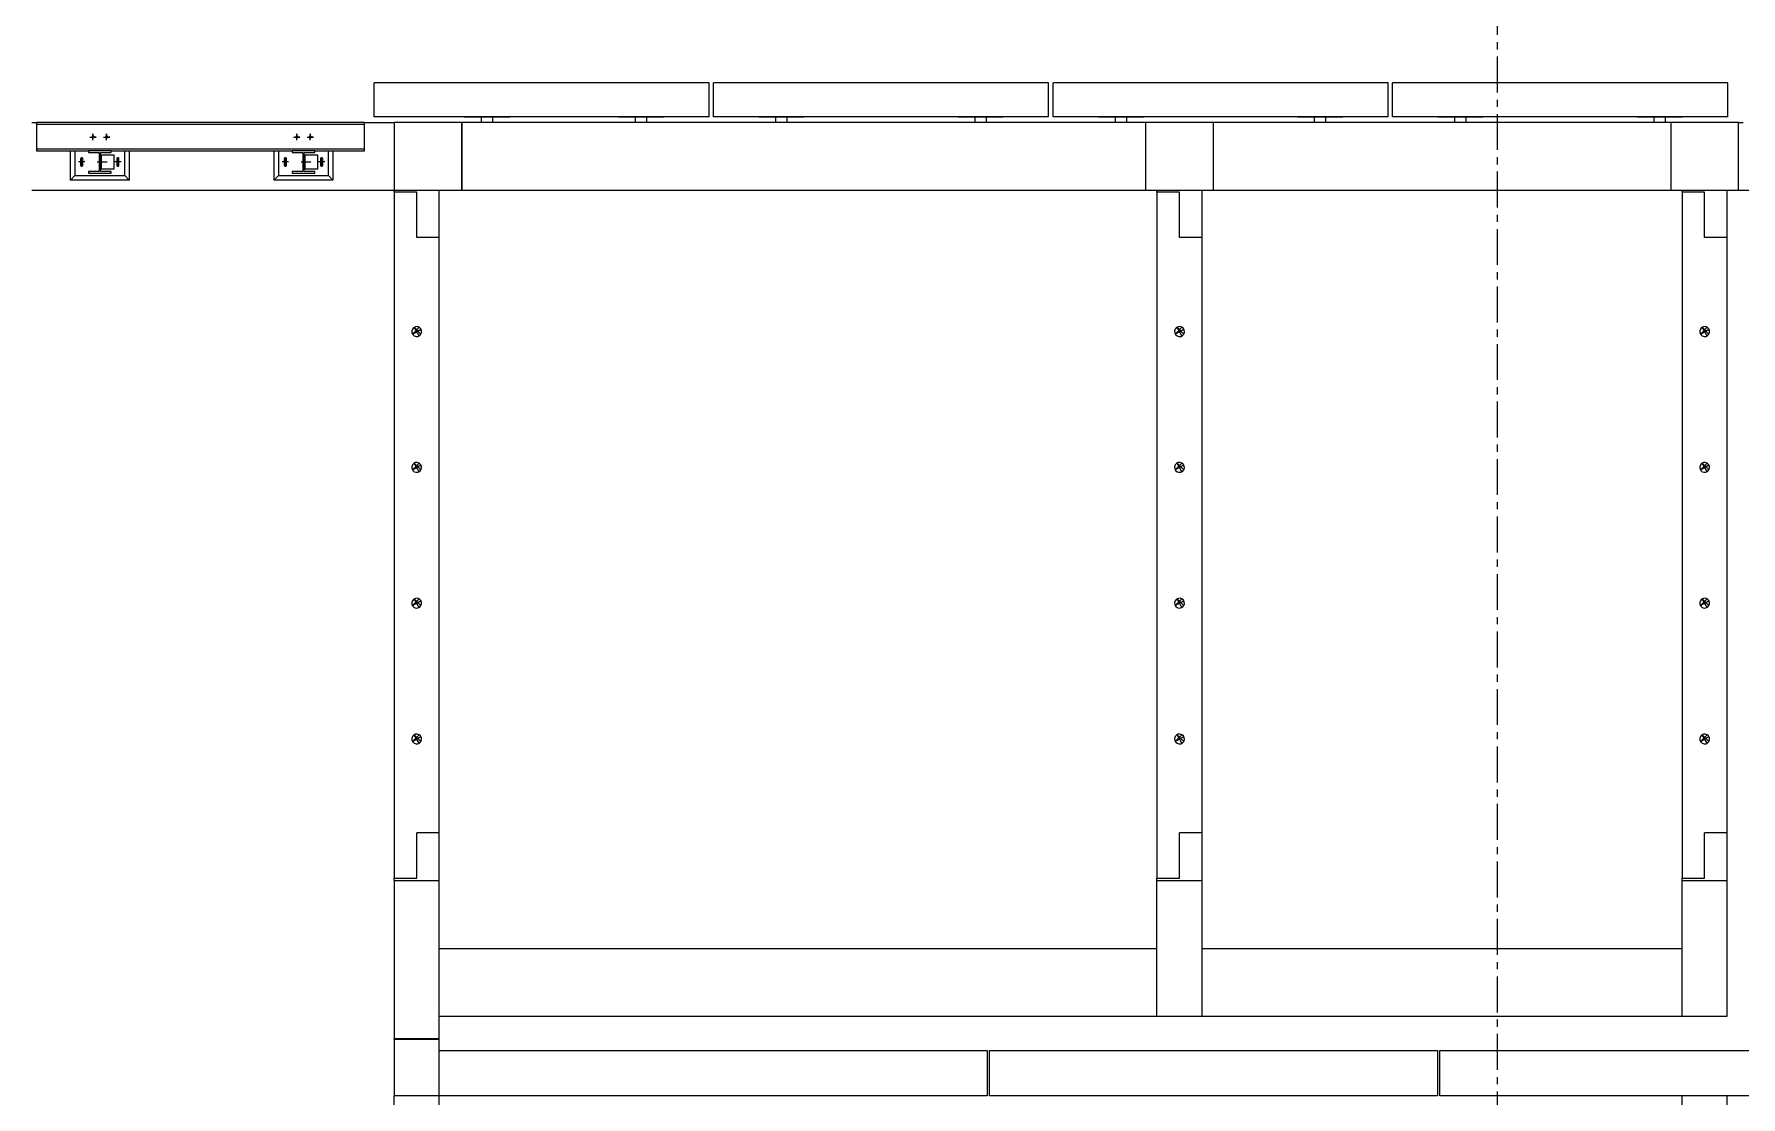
# Model space of a CAD drawing. Header units: millimetres. Extents: x 3774 to 718460, y -768339 to 192544.
# Drawn here: x 348298 to 355838, y -631677 to -626982 of the extents above; entities that cross this region are included whole.
import ezdxf

# ---------------------------------------------------------------- set-up
doc = ezdxf.new("R2010")
doc.units = ezdxf.units.MM
doc.linetypes.add('CENTER', pattern=[50.8, 31.75, -6.35, 6.35, -6.35])
doc.linetypes.add('XKITLINE00', pattern=[0])
doc.layers.add('Bolt', color=7, linetype='Continuous', lineweight=0)
doc.layers.add('Part', color=7, linetype='Continuous', lineweight=0)

# ---------------------------------------------------------------- blocks, each defined once
blk = doc.blocks.new('*A2303112')
at = {"layer": 'Part', "color": 7, "linetype": 'XKITLINE00', "lineweight": 0}
for p, q in [((1798.639986, -42.488083), (1797.839986, -42.488083)), ((1797.839986, -42.488083), (1797.84, -66.728094)), ((1798.639986, -44.088082), (1798.639986, -42.488083)), ((1799.439987, -44.088082), (1798.639986, -44.088082)), ((1799.439997, -65.128093), (1799.439987, -44.088082)), ((1798.487569, -47.496096), (1798.727989, -47.255676)), ((1798.487573, -47.496096), (1798.792414, -47.320096)), ((1798.727989, -47.560517), (1798.551989, -47.255676)), ((1798.551994, -47.255676), (1798.792414, -47.496096)), ((1798.487571, -52.296096), (1798.727991, -52.055676)), ((1798.487576, -52.296096), (1798.792417, -52.120096)), ((1798.727992, -52.360517), (1798.551991, -52.055676)), ((1798.551996, -52.055676), (1798.792417, -52.296096)), ((1798.487574, -57.096096), (1798.727994, -56.855676)), ((1798.487579, -57.096096), (1798.792419, -56.920096)), ((1798.727994, -57.160517), (1798.551994, -56.855676)), ((1798.551999, -56.855676), (1798.79242, -57.096096)), ((1798.487576, -61.896096), (1798.727997, -61.655676)), ((1798.487581, -61.896096), (1798.792422, -61.720096)), ((1798.727997, -61.960517), (1798.551997, -61.655676)), ((1798.552002, -61.655676), (1798.792422, -61.896096)), ((1798.639986, -66.728093), (1798.639986, -65.128093)), ((1799.439997, -65.128093), (1798.639986, -65.128093)), ((1799.439999, -65.128093), (1799.439997, -65.128093)), ((1797.84, -66.728094), (1798.639986, -66.728093))]:
    blk.add_line(p, q, dxfattribs=at)
for centre, start, end in [((1798.639994, -47.408096), 150.000031, 330.000031), ((1798.639994, -47.408096), 330.000031, 150.000031), ((1798.639996, -52.208096), 150.000031, 330.000031), ((1798.639996, -52.208096), 330.000031, 150.000031), ((1798.639999, -57.008096), 150.000031, 330.000031), ((1798.639999, -57.008096), 330.000031, 150.000031), ((1798.640002, -61.808096), 150.000031, 330.000031), ((1798.640002, -61.808096), 330.000031, 150.000031)]:
    blk.add_arc(centre, 0.176, start, end, dxfattribs=at)
blk = doc.blocks.new('*A2313113')
at = {"layer": 'Part', "color": 7, "linetype": 'XKITLINE00', "lineweight": 0}
for p, q in [((1771.679986, -42.488083), (1770.879986, -42.488083)), ((1770.879986, -42.488083), (1770.88, -66.728094)), ((1771.679986, -44.088082), (1771.679986, -42.488083)), ((1772.479987, -44.088082), (1771.679986, -44.088082)), ((1772.479997, -65.128093), (1772.479987, -44.088082)), ((1771.527569, -47.496096), (1771.767989, -47.255676)), ((1771.527573, -47.496096), (1771.832414, -47.320096)), ((1771.767989, -47.560517), (1771.591989, -47.255676)), ((1771.591994, -47.255676), (1771.832414, -47.496096)), ((1771.527571, -52.296096), (1771.767991, -52.055676)), ((1771.527576, -52.296096), (1771.832417, -52.120096)), ((1771.767992, -52.360517), (1771.591991, -52.055676)), ((1771.591996, -52.055676), (1771.832417, -52.296096)), ((1771.527574, -57.096096), (1771.767994, -56.855676)), ((1771.527579, -57.096096), (1771.832419, -56.920096)), ((1771.767994, -57.160517), (1771.591994, -56.855676)), ((1771.591999, -56.855676), (1771.83242, -57.096096)), ((1771.527576, -61.896096), (1771.767997, -61.655676)), ((1771.527581, -61.896096), (1771.832422, -61.720096)), ((1771.767997, -61.960517), (1771.591997, -61.655676)), ((1771.592002, -61.655676), (1771.832422, -61.896096)), ((1771.679986, -66.728093), (1771.679986, -65.128093)), ((1772.479997, -65.128093), (1771.679986, -65.128093)), ((1772.479999, -65.128093), (1772.479997, -65.128093)), ((1770.88, -66.728094), (1771.679986, -66.728093))]:
    blk.add_line(p, q, dxfattribs=at)
for centre, start, end in [((1771.679994, -47.408096), 150.000031, 330.000031), ((1771.679994, -47.408096), 330.000031, 150.000031), ((1771.679996, -52.208096), 150.000031, 330.000031), ((1771.679996, -52.208096), 330.000031, 150.000031), ((1771.679999, -57.008096), 150.000031, 330.000031), ((1771.679999, -57.008096), 330.000031, 150.000031), ((1771.680002, -61.808096), 150.000031, 330.000031), ((1771.680002, -61.808096), 330.000031, 150.000031)]:
    blk.add_arc(centre, 0.176, start, end, dxfattribs=at)
blk = doc.blocks.new('*A2333115')
at = {"layer": 'Part', "color": 7, "linetype": 'XKITLINE00', "lineweight": 0}
for p, q in [((1773.28, -40.016), (1770.88, -40.016)), ((1770.88, -40.016), (1770.88, -42.416)), ((1773.28, -42.416), (1773.28, -40.016)), ((1770.88, -42.416), (1773.28, -42.416))]:
    blk.add_line(p, q, dxfattribs=at)
blk = doc.blocks.new('*A2343116')
at = {"layer": 'Part', "color": 7, "linetype": 'XKITLINE00', "lineweight": 0}
for p, q in [((1799.84, -40.016), (1797.44, -40.016)), ((1797.44, -40.016), (1797.44, -42.416)), ((1799.84, -42.416), (1799.84, -40.016)), ((1797.44, -42.416), (1799.84, -42.416))]:
    blk.add_line(p, q, dxfattribs=at)
blk = doc.blocks.new('*A2353117')
at = {"layer": 'Part', "color": 7, "linetype": 'XKITLINE00', "lineweight": 0}
for p, q in [((1817.199986, -42.488083), (1816.399986, -42.488083)), ((1816.399986, -42.488083), (1816.4, -66.728094)), ((1817.199986, -44.088082), (1817.199986, -42.488083)), ((1817.999987, -44.088082), (1817.199986, -44.088082)), ((1817.999997, -65.128093), (1817.999987, -44.088082)), ((1817.047569, -47.496096), (1817.287989, -47.255676)), ((1817.047573, -47.496096), (1817.352414, -47.320096)), ((1817.287989, -47.560517), (1817.111989, -47.255676)), ((1817.111994, -47.255676), (1817.352414, -47.496096)), ((1817.047571, -52.296096), (1817.287991, -52.055676)), ((1817.047576, -52.296096), (1817.352417, -52.120096)), ((1817.287992, -52.360517), (1817.111991, -52.055676)), ((1817.111996, -52.055676), (1817.352417, -52.296096)), ((1817.047574, -57.096096), (1817.287994, -56.855676)), ((1817.047579, -57.096096), (1817.352419, -56.920096)), ((1817.287994, -57.160517), (1817.111994, -56.855676)), ((1817.111999, -56.855676), (1817.35242, -57.096096)), ((1817.047576, -61.896096), (1817.287997, -61.655676)), ((1817.047581, -61.896096), (1817.352422, -61.720096)), ((1817.287997, -61.960517), (1817.111997, -61.655676)), ((1817.112002, -61.655676), (1817.352422, -61.896096)), ((1817.199986, -66.728093), (1817.199986, -65.128093)), ((1817.999997, -65.128093), (1817.199986, -65.128093)), ((1817.999999, -65.128093), (1817.999997, -65.128093)), ((1816.4, -66.728094), (1817.199986, -66.728093))]:
    blk.add_line(p, q, dxfattribs=at)
for centre, start, end in [((1817.199994, -47.408096), 150.000031, 330.000031), ((1817.199994, -47.408096), 330.000031, 150.000031), ((1817.199996, -52.208096), 150.000031, 330.000031), ((1817.199996, -52.208096), 330.000031, 150.000031), ((1817.199999, -57.008096), 150.000031, 330.000031), ((1817.199999, -57.008096), 330.000031, 150.000031), ((1817.200002, -61.808096), 150.000031, 330.000031), ((1817.200002, -61.808096), 330.000031, 150.000031)]:
    blk.add_arc(centre, 0.176, start, end, dxfattribs=at)
blk = doc.blocks.new('*A2373119')
at = {"layer": 'Part', "color": 7, "linetype": 'XKITLINE00', "lineweight": 0}
for p, q in [((1818.400002, -40.016), (1816.000002, -40.016)), ((1816.000002, -40.016), (1816.000002, -42.416)), ((1818.400002, -42.416), (1818.400002, -40.016)), ((1816.000002, -42.416), (1818.400002, -42.416))]:
    blk.add_line(p, q, dxfattribs=at)
blk = doc.blocks.new('*A3113193')
at = {"layer": 'Part', "color": 7, "linetype": 'XKITLINE00', "lineweight": 0}
for p, q in [((1770.879989, -66.808038), (1772.479989, -66.808038)), ((1770.879989, -66.808038), (1770.879989, -72.408038)), ((1772.479989, -66.808038), (1772.479989, -66.80805)), ((1772.479989, -72.40805), (1772.479989, -66.808038)), ((1772.479989, -72.408038), (1770.879989, -72.408038)), ((1770.879989, -72.408038), (1770.879989, -72.40805))]:
    blk.add_line(p, q, dxfattribs=at)
blk = doc.blocks.new('*A3143196')
at = {"layer": 'Part', "color": 7, "linetype": 'XKITLINE00', "lineweight": 0}
for p, q in [((1797.839989, -71.608003), (1797.839989, -66.808003)), ((1797.839989, -66.808003), (1799.439989, -66.808003)), ((1799.439989, -71.608003), (1799.439989, -66.808003)), ((1797.839989, -71.608003), (1799.439989, -71.608003))]:
    blk.add_line(p, q, dxfattribs=at)
blk = doc.blocks.new('*A3153197')
at = {"layer": 'Part', "color": 7, "linetype": 'XKITLINE00', "lineweight": 0}
for p, q in [((1816.399989, -71.608003), (1816.399989, -66.808003)), ((1816.399989, -66.808003), (1817.999989, -66.808003)), ((1817.999989, -71.608003), (1817.999989, -66.808003)), ((1816.399989, -71.608003), (1817.999989, -71.608003))]:
    blk.add_line(p, q, dxfattribs=at)
blk = doc.blocks.new('*A3183200')
at = {"layer": 'Part', "color": 7, "linetype": 'XKITLINE00', "lineweight": 0}
for p, q in [((1772.479989, -69.208005), (1797.839989, -69.208004)), ((1799.439989, -69.208004), (1816.399989, -69.208003)), ((1772.479989, -71.608005), (1797.839989, -71.608004)), ((1799.439989, -71.608004), (1816.399989, -71.608003))]:
    blk.add_line(p, q, dxfattribs=at)
blk = doc.blocks.new('*A3223204')
at = {"layer": 'Part', "color": 7, "linetype": 'XKITLINE00', "lineweight": 0}
blk.add_line((1817.999968, -100.815995), (1817.999968, -74.415992), dxfattribs=at)
blk = doc.blocks.new('*A3283210')
at = {"layer": 'Part', "color": 7, "linetype": 'XKITLINE00', "lineweight": 0}
for p, q in [((1816.399968, -86.416017), (1816.399968, -74.416033)), ((1817.999968, -100.015969), (1817.999968, -74.416033)), ((1816.399968, -100.015969), (1816.399968, -88.016017)), ((1816.399968, -100.015969), (1817.999968, -100.015969))]:
    blk.add_line(p, q, dxfattribs=at)
blk = doc.blocks.new('*A3323214')
at = {"layer": 'Part', "color": 7, "linetype": 'XKITLINE00', "lineweight": 0}
for p, q in [((1818.400002, -40.016), (1773.28, -40.016001)), ((1773.28, -40.016001), (1773.28, -42.416001)), ((1818.400002, -42.416), (1818.400002, -40.016)), ((1773.28, -42.416001), (1818.400002, -42.416))]:
    blk.add_line(p, q, dxfattribs=at)
blk = doc.blocks.new('*A3333215')
at = {"layer": 'Part', "color": 7, "linetype": 'XKITLINE00', "lineweight": 0}
for p, q in [((1760.879922, -41.016001), (1760.079922, -41.016001)), ((1760.079922, -41.016001), (1760.079922, -41.080001)), ((1760.879922, -41.080001), (1760.879922, -41.016001)), ((1760.079922, -41.080001), (1760.455922, -41.080001)), ((1760.455922, -41.080001), (1760.455922, -41.752001)), ((1760.503922, -41.080001), (1760.879922, -41.080001)), ((1760.503922, -41.752001), (1760.503922, -41.080001)), ((1760.455922, -41.752001), (1760.079922, -41.752001)), ((1760.079922, -41.752001), (1760.079922, -41.816001)), ((1760.079922, -41.816001), (1760.879922, -41.816001)), ((1760.879922, -41.752001), (1760.503922, -41.752001)), ((1760.879922, -41.816001), (1760.879922, -41.752001))]:
    blk.add_line(p, q, dxfattribs=at)
blk = doc.blocks.new('*A3343216')
at = {"layer": 'Part', "color": 7, "linetype": 'XKITLINE00', "lineweight": 0}
for p, q in [((1768.079922, -41.016001), (1767.279922, -41.016001)), ((1767.279922, -41.016001), (1767.279922, -41.080001)), ((1768.079922, -41.080001), (1768.079922, -41.016001)), ((1767.279922, -41.080001), (1767.655922, -41.080001)), ((1767.655922, -41.080001), (1767.655922, -41.752001)), ((1767.703922, -41.080001), (1768.079922, -41.080001)), ((1767.703922, -41.752001), (1767.703922, -41.080001)), ((1767.655922, -41.752001), (1767.279922, -41.752001)), ((1767.279922, -41.752001), (1767.279922, -41.816001)), ((1767.279922, -41.816001), (1768.079922, -41.816001)), ((1768.079922, -41.752001), (1767.703922, -41.752001)), ((1768.079922, -41.816001), (1768.079922, -41.752001))]:
    blk.add_line(p, q, dxfattribs=at)
blk = doc.blocks.new('*A3353217')
at = {"layer": 'Part', "color": 7, "linetype": 'XKITLINE00', "lineweight": 0}
for p, q in [((1770.879961, -42.488083), (1770.879961, -42.416042)), ((1772.479963, -44.088082), (1772.479961, -42.41604)), ((1772.479987, -66.808057), (1772.479985, -65.128093)), ((1770.879987, -66.808058), (1770.879986, -66.728094))]:
    blk.add_line(p, q, dxfattribs=at)
blk = doc.blocks.new('*A3363218')
at = {"layer": 'Part', "color": 7, "linetype": 'XKITLINE00', "lineweight": 0}
for p, q in [((1758.079976, -40.016003), (1758.240007, -40.016003)), ((1769.839956, -40.016003), (1770.88, -40.016003)), ((1758.079976, -42.416003), (1770.88, -42.416003))]:
    blk.add_line(p, q, dxfattribs=at)
blk = doc.blocks.new('*A3373219')
at = {"layer": 'Part', "color": 7, "linetype": 'XKITLINE00', "lineweight": 0}
for p, q in [((1769.839956, -40.015997), (1758.240007, -40.016001)), ((1758.240007, -40.016001), (1758.240007, -41.016001)), ((1758.240007, -40.080001), (1769.839956, -40.079997)), ((1769.839957, -41.015997), (1769.839956, -40.015997)), ((1758.240007, -40.952001), (1769.839957, -40.951997)), ((1758.240007, -41.016001), (1760.079922, -41.016)), ((1760.879922, -41.016), (1767.279922, -41.015998)), ((1768.079922, -41.015998), (1769.839957, -41.015997))]:
    blk.add_line(p, q, dxfattribs=at)
blk = doc.blocks.new('*A3383220')
at = {"layer": 'Part', "color": 7, "linetype": 'XKITLINE00', "lineweight": 0}
for p, q in [((1773.373561, -39.816227), (1773.373561, -39.815999)), ((1773.373561, -39.816227), (1773.973561, -39.816225)), ((1773.373561, -39.816232), (1773.373561, -39.816227)), ((1774.373561, -39.816223), (1774.973561, -39.816221)), ((1774.973559, -39.816227), (1774.973561, -39.816221)), ((1774.973561, -39.816221), (1774.973561, -39.815999))]:
    blk.add_line(p, q, dxfattribs=at)
blk = doc.blocks.new('*A3393221')
at = {"layer": 'Part', "color": 7, "linetype": 'XKITLINE00', "lineweight": 0}
for p, q in [((1773.973561, -40.016003), (1773.973561, -39.816224)), ((1773.973561, -39.816224), (1774.373561, -39.816224)), ((1774.373561, -40.016003), (1774.373561, -39.816224))]:
    blk.add_line(p, q, dxfattribs=at)
blk = doc.blocks.new('*A3403222')
at = {"layer": 'Part', "color": 7, "linetype": 'XKITLINE00', "lineweight": 0}
for p, q in [((1779.413561, -40.016003), (1779.413561, -39.816224)), ((1779.413561, -39.816224), (1779.813561, -39.816224)), ((1779.813561, -40.016003), (1779.813561, -39.816224))]:
    blk.add_line(p, q, dxfattribs=at)
blk = doc.blocks.new('*A3413223')
at = {"layer": 'Part', "color": 7, "linetype": 'XKITLINE00', "lineweight": 0}
for p, q in [((1778.813561, -39.816227), (1778.813561, -39.815999)), ((1778.813561, -39.816227), (1779.413561, -39.816225)), ((1778.813561, -39.816232), (1778.813561, -39.816227)), ((1779.813561, -39.816223), (1780.413561, -39.816221)), ((1780.413559, -39.816227), (1780.413561, -39.816221)), ((1780.413561, -39.816221), (1780.413561, -39.815999))]:
    blk.add_line(p, q, dxfattribs=at)
blk = doc.blocks.new('*A3423224')
at = {"layer": 'Part', "color": 7, "linetype": 'XKITLINE00', "lineweight": 0}
for p, q in [((1797.839961, -42.488083), (1797.839961, -42.416042)), ((1799.439963, -44.088082), (1799.439961, -42.41604)), ((1799.439987, -66.808057), (1799.439985, -65.128093)), ((1797.839987, -66.808058), (1797.839986, -66.728094))]:
    blk.add_line(p, q, dxfattribs=at)
blk = doc.blocks.new('*A3433225')
at = {"layer": 'Part', "color": 7, "linetype": 'XKITLINE00', "lineweight": 0}
for p, q in [((1783.773561, -39.816227), (1783.773561, -39.815999)), ((1783.773561, -39.816227), (1784.373561, -39.816225)), ((1783.773561, -39.816232), (1783.773561, -39.816227)), ((1784.773561, -39.816223), (1785.373561, -39.816221)), ((1785.373559, -39.816227), (1785.373561, -39.816221)), ((1785.373561, -39.816221), (1785.373561, -39.815999))]:
    blk.add_line(p, q, dxfattribs=at)
blk = doc.blocks.new('*A3443226')
at = {"layer": 'Part', "color": 7, "linetype": 'XKITLINE00', "lineweight": 0}
for p, q in [((1784.373561, -40.016003), (1784.373561, -39.816224)), ((1784.373561, -39.816224), (1784.773561, -39.816224)), ((1784.773561, -40.016003), (1784.773561, -39.816224))]:
    blk.add_line(p, q, dxfattribs=at)
blk = doc.blocks.new('*A3453227')
at = {"layer": 'Part', "color": 7, "linetype": 'XKITLINE00', "lineweight": 0}
for p, q in [((1791.413561, -40.016003), (1791.413561, -39.816224)), ((1791.413561, -39.816224), (1791.813561, -39.816224)), ((1791.813561, -40.016003), (1791.813561, -39.816224))]:
    blk.add_line(p, q, dxfattribs=at)
blk = doc.blocks.new('*A3463228')
at = {"layer": 'Part', "color": 7, "linetype": 'XKITLINE00', "lineweight": 0}
for p, q in [((1790.813561, -39.816227), (1790.813561, -39.815999)), ((1790.813561, -39.816227), (1791.413561, -39.816225)), ((1790.813561, -39.816232), (1790.813561, -39.816227)), ((1791.813561, -39.816223), (1792.413561, -39.816221)), ((1792.413559, -39.816227), (1792.413561, -39.816221)), ((1792.413561, -39.816221), (1792.413561, -39.815999))]:
    blk.add_line(p, q, dxfattribs=at)
blk = doc.blocks.new('*A3473229')
at = {"layer": 'Part', "color": 7, "linetype": 'XKITLINE00', "lineweight": 0}
for p, q in [((1795.773561, -39.816227), (1795.773561, -39.815999)), ((1795.773561, -39.816227), (1796.373561, -39.816225)), ((1795.773561, -39.816232), (1795.773561, -39.816227)), ((1796.773561, -39.816223), (1797.373561, -39.816221)), ((1797.373559, -39.816227), (1797.373561, -39.816221)), ((1797.373561, -39.816221), (1797.373561, -39.815999))]:
    blk.add_line(p, q, dxfattribs=at)
blk = doc.blocks.new('*A3483230')
at = {"layer": 'Part', "color": 7, "linetype": 'XKITLINE00', "lineweight": 0}
for p, q in [((1796.373561, -40.016003), (1796.373561, -39.816224)), ((1796.373561, -39.816224), (1796.773561, -39.816224)), ((1796.773561, -40.016003), (1796.773561, -39.816224))]:
    blk.add_line(p, q, dxfattribs=at)
blk = doc.blocks.new('*A3493231')
at = {"layer": 'Part', "color": 7, "linetype": 'XKITLINE00', "lineweight": 0}
for p, q in [((1803.413561, -40.016003), (1803.413561, -39.816224)), ((1803.413561, -39.816224), (1803.813561, -39.816224)), ((1803.813561, -40.016003), (1803.813561, -39.816224))]:
    blk.add_line(p, q, dxfattribs=at)
blk = doc.blocks.new('*A3503232')
at = {"layer": 'Part', "color": 7, "linetype": 'XKITLINE00', "lineweight": 0}
for p, q in [((1802.813561, -39.816227), (1802.813561, -39.815999)), ((1802.813561, -39.816227), (1803.413561, -39.816225)), ((1802.813561, -39.816232), (1802.813561, -39.816227)), ((1803.813561, -39.816223), (1804.413561, -39.816221)), ((1804.413559, -39.816227), (1804.413561, -39.816221)), ((1804.413561, -39.816221), (1804.413561, -39.815999))]:
    blk.add_line(p, q, dxfattribs=at)
blk = doc.blocks.new('*A3513233')
at = {"layer": 'Part', "color": 7, "linetype": 'XKITLINE00', "lineweight": 0}
for p, q in [((1807.773561, -39.816227), (1807.773561, -39.815999)), ((1807.773561, -39.816227), (1808.373561, -39.816225)), ((1807.773561, -39.816232), (1807.773561, -39.816227)), ((1808.773561, -39.816223), (1809.373561, -39.816221)), ((1809.373559, -39.816227), (1809.373561, -39.816221)), ((1809.373561, -39.816221), (1809.373561, -39.815999))]:
    blk.add_line(p, q, dxfattribs=at)
blk = doc.blocks.new('*A3523234')
at = {"layer": 'Part', "color": 7, "linetype": 'XKITLINE00', "lineweight": 0}
for p, q in [((1808.373561, -40.016003), (1808.373561, -39.816224)), ((1808.373561, -39.816224), (1808.773561, -39.816224)), ((1808.773561, -40.016003), (1808.773561, -39.816224))]:
    blk.add_line(p, q, dxfattribs=at)
blk = doc.blocks.new('*A3533235')
at = {"layer": 'Part', "color": 7, "linetype": 'XKITLINE00', "lineweight": 0}
for p, q in [((1818.400002, -40.016003), (1818.560007, -40.016003)), ((1849.920007, -40.016003), (1850.080007, -40.016003)), ((1818.400002, -42.416003), (1850.080007, -42.416003))]:
    blk.add_line(p, q, dxfattribs=at)
blk = doc.blocks.new('*A3583240')
at = {"layer": 'Part', "color": 7, "linetype": 'XKITLINE00', "lineweight": 0}
for p, q in [((1816.399961, -42.488083), (1816.399961, -42.416042)), ((1817.999963, -44.088082), (1817.999961, -42.41604)), ((1817.999987, -66.808057), (1817.999985, -65.128093)), ((1816.399987, -66.808058), (1816.399986, -66.728094))]:
    blk.add_line(p, q, dxfattribs=at)
blk = doc.blocks.new('*A3593241')
at = {"layer": 'Part', "color": 7, "linetype": 'XKITLINE00', "lineweight": 0}
for p, q in [((1815.413561, -40.016003), (1815.413561, -39.816224)), ((1815.413561, -39.816224), (1815.813561, -39.816224)), ((1815.813561, -40.016003), (1815.813561, -39.816224))]:
    blk.add_line(p, q, dxfattribs=at)
blk = doc.blocks.new('*A3603242')
at = {"layer": 'Part', "color": 7, "linetype": 'XKITLINE00', "lineweight": 0}
for p, q in [((1814.813561, -39.816227), (1814.813561, -39.815999)), ((1814.813561, -39.816227), (1815.413561, -39.816225)), ((1814.813561, -39.816232), (1814.813561, -39.816227)), ((1815.813561, -39.816223), (1816.413561, -39.816221)), ((1816.413559, -39.816227), (1816.413561, -39.816221)), ((1816.413561, -39.816221), (1816.413561, -39.815999))]:
    blk.add_line(p, q, dxfattribs=at)
blk = doc.blocks.new('*A3753257')
at = {"layer": 'Part', "color": 7, "linetype": 'XKITLINE00', "lineweight": 0}
for p, q in [((1770.879989, -72.416045), (1772.479989, -72.416045)), ((1770.879989, -72.416045), (1770.879989, -74.416045)), ((1772.479989, -72.416045), (1772.479989, -72.416057)), ((1772.479989, -74.416057), (1772.479989, -72.416045)), ((1772.479989, -74.416045), (1770.879989, -74.416045)), ((1770.879989, -74.416045), (1770.879989, -74.416057))]:
    blk.add_line(p, q, dxfattribs=at)
blk = doc.blocks.new('*A3793261')
at = {"layer": 'Part', "color": 7, "linetype": 'XKITLINE00', "lineweight": 0}
for p, q in [((1772.479988, -72.816056), (1791.839997, -72.816045)), ((1772.479989, -74.416056), (1772.479988, -72.816056)), ((1791.839997, -72.816045), (1791.839998, -74.416045)), ((1791.839998, -74.416045), (1772.479989, -74.416056))]:
    blk.add_line(p, q, dxfattribs=at)
blk = doc.blocks.new('*A3843266')
at = {"layer": 'Part', "color": 7, "linetype": 'XKITLINE00', "lineweight": 0}
for p, q in [((1791.919997, -72.816045), (1807.759997, -72.816036)), ((1791.919998, -74.416045), (1791.919997, -72.816045)), ((1807.759997, -72.816036), (1807.759998, -74.416036)), ((1807.759998, -74.416036), (1791.919998, -74.416045))]:
    blk.add_line(p, q, dxfattribs=at)
blk = doc.blocks.new('*A3943276')
at = {"layer": 'Part', "color": 7, "linetype": 'XKITLINE00', "lineweight": 0}
for p, q in [((1770.88, -72.416045), (1770.88, -72.408003)), ((1772.48, -72.416045), (1772.48, -72.408003)), ((1770.88, -100.016065), (1770.88, -74.416045)), ((1772.48, -100.016065), (1772.48, -74.416056)), ((1770.88, -100.016065), (1772.48, -100.016065))]:
    blk.add_line(p, q, dxfattribs=at)
blk = doc.blocks.new('*A3963278')
at = {"layer": 'Part', "color": 7, "linetype": 'XKITLINE00', "lineweight": 0}
for p, q in [((1807.839997, -72.816036), (1820.559976, -72.816032)), ((1807.839998, -74.416036), (1807.839997, -72.816036)), ((1820.559976, -72.816032), (1820.559977, -74.416032)), ((1820.559977, -74.416032), (1807.839998, -74.416036))]:
    blk.add_line(p, q, dxfattribs=at)
blk = doc.blocks.new('*A4003282')
at = {"layer": 'Part', "color": 7, "linetype": 'XKITLINE00', "lineweight": 0}
for p, q in [((1759.599922, -41.016001), (1759.599922, -41.896001)), ((1761.359922, -41.896001), (1761.359922, -41.016)), ((1759.599922, -41.896001), (1761.359922, -41.896001))]:
    blk.add_line(p, q, dxfattribs=at)
blk = doc.blocks.new('*A4013283')
at = {"layer": 'Part', "color": 7, "linetype": 'XKITLINE00', "lineweight": 0}
for p, q in [((1759.439922, -42.056001), (1759.439922, -41.016001)), ((1761.519922, -41.016), (1761.519922, -42.056001)), ((1759.599922, -41.896001), (1759.439922, -42.056001)), ((1761.519922, -42.056001), (1759.439922, -42.056001)), ((1761.519922, -42.056001), (1761.359922, -41.896001))]:
    blk.add_line(p, q, dxfattribs=at)
blk = doc.blocks.new('*A4023284')
at = {"layer": 'Part', "color": 7, "linetype": 'XKITLINE00', "lineweight": 0}
for p, q in [((1760.983922, -41.176001), (1760.503922, -41.176001)), ((1760.543922, -41.656001), (1760.543922, -41.176001)), ((1760.983922, -41.656001), (1760.983922, -41.176001)), ((1760.503922, -41.656001), (1760.983922, -41.656001))]:
    blk.add_line(p, q, dxfattribs=at)
blk = doc.blocks.new('*A4033285')
at = {"layer": 'Bolt'}
for points in [[(1760.456, -41.36), (1760.504, -41.36), (1760.504, -41.472), (1760.456, -41.472)], [(1760.504, -41.26), (1760.544, -41.26), (1760.544, -41.572), (1760.504, -41.572)]]:
    blk.add_hatch(color=7, dxfattribs=at).paths.add_polyline_path(points, flags=17)
at = {"layer": 'Bolt', "color": 7, "linetype": 'XKITLINE00', "lineweight": 0}
for p, q in [((1760.393, -41.416), (1760.736, -41.416)), ((1760.456, -41.36), (1760.504, -41.36)), ((1760.456, -41.472), (1760.504, -41.472)), ((1760.504, -41.26), (1760.544, -41.26)), ((1760.504, -41.572), (1760.544, -41.572))]:
    blk.add_line(p, q, dxfattribs=at)
blk = doc.blocks.new('*A4043286')
at = {"layer": 'Bolt'}
for points in [[(1759.861, -41.588), (1759.84, -41.592), (1759.818, -41.588), (1759.8, -41.576), (1759.788, -41.557), (1759.784, -41.536), (1759.784, -41.296), (1759.788, -41.275), (1759.8, -41.256), (1759.818, -41.244), (1759.84, -41.24), (1759.861, -41.244), (1759.88, -41.256), (1759.892, -41.275), (1759.896, -41.296), (1759.896, -41.536), (1759.892, -41.557), (1759.88, -41.576)], [(1761.141, -41.588), (1761.12, -41.592), (1761.098, -41.588), (1761.08, -41.576), (1761.068, -41.557), (1761.064, -41.536), (1761.064, -41.296), (1761.068, -41.275), (1761.08, -41.256), (1761.098, -41.244), (1761.12, -41.24), (1761.141, -41.244), (1761.16, -41.256), (1761.172, -41.275), (1761.176, -41.296), (1761.176, -41.536), (1761.172, -41.557), (1761.16, -41.576)]]:
    blk.add_hatch(color=7, dxfattribs=at).paths.add_polyline_path(points, flags=17)
at = {"layer": 'Bolt', "color": 7, "linetype": 'XKITLINE00', "lineweight": 0}
for p, q in [((1759.952, -41.416), (1759.728, -41.416)), ((1759.84, -41.304), (1759.84, -41.528)), ((1761.232, -41.416), (1761.008, -41.416)), ((1761.12, -41.304), (1761.12, -41.528))]:
    blk.add_line(p, q, dxfattribs=at)
blk = doc.blocks.new('*A4053287')
at = {"layer": 'Bolt', "color": 7, "linetype": 'XKITLINE00', "lineweight": 0}
for p, q in [((1760.127922, -40.536), (1760.202514, -40.536)), ((1760.239922, -40.424), (1760.239922, -40.498592)), ((1760.239922, -40.648), (1760.239922, -40.573408)), ((1760.351922, -40.536), (1760.27733, -40.536)), ((1760.607922, -40.536), (1760.682514, -40.536)), ((1760.719922, -40.424), (1760.719922, -40.498592)), ((1760.719922, -40.648), (1760.719922, -40.573408)), ((1760.831922, -40.536), (1760.75733, -40.536))]:
    blk.add_line(p, q, dxfattribs=at)
blk = doc.blocks.new('*A4063288')
at = {"layer": 'Part', "color": 7, "linetype": 'XKITLINE00', "lineweight": 0}
for p, q in [((1766.799922, -41.015998), (1766.799922, -41.896001)), ((1768.559922, -41.896001), (1768.559922, -41.015997)), ((1766.799922, -41.896001), (1768.559922, -41.896001))]:
    blk.add_line(p, q, dxfattribs=at)
blk = doc.blocks.new('*A4073289')
at = {"layer": 'Part', "color": 7, "linetype": 'XKITLINE00', "lineweight": 0}
for p, q in [((1766.639922, -42.056001), (1766.639922, -41.015998)), ((1768.719922, -41.015997), (1768.719922, -42.056001)), ((1766.799922, -41.896001), (1766.639922, -42.056001)), ((1768.719922, -42.056001), (1766.639922, -42.056001)), ((1768.719922, -42.056001), (1768.559922, -41.896001))]:
    blk.add_line(p, q, dxfattribs=at)
blk = doc.blocks.new('*A4083290')
at = {"layer": 'Part', "color": 7, "linetype": 'XKITLINE00', "lineweight": 0}
for p, q in [((1768.183922, -41.176001), (1767.703922, -41.176001)), ((1767.743922, -41.656001), (1767.743922, -41.176001)), ((1768.183922, -41.656001), (1768.183922, -41.176001)), ((1767.703922, -41.656001), (1768.183922, -41.656001))]:
    blk.add_line(p, q, dxfattribs=at)
blk = doc.blocks.new('*A4093291')
at = {"layer": 'Bolt'}
for points in [[(1767.656, -41.36), (1767.704, -41.36), (1767.704, -41.472), (1767.656, -41.472)], [(1767.704, -41.26), (1767.744, -41.26), (1767.744, -41.572), (1767.704, -41.572)]]:
    blk.add_hatch(color=7, dxfattribs=at).paths.add_polyline_path(points, flags=17)
at = {"layer": 'Bolt', "color": 7, "linetype": 'XKITLINE00', "lineweight": 0}
for p, q in [((1767.593, -41.416), (1767.936, -41.416)), ((1767.656, -41.36), (1767.704, -41.36)), ((1767.656, -41.472), (1767.704, -41.472)), ((1767.704, -41.26), (1767.744, -41.26)), ((1767.704, -41.572), (1767.744, -41.572))]:
    blk.add_line(p, q, dxfattribs=at)
blk = doc.blocks.new('*A4103292')
at = {"layer": 'Bolt'}
for points in [[(1767.061, -41.588), (1767.04, -41.592), (1767.018, -41.588), (1767, -41.576), (1766.988, -41.557), (1766.984, -41.536), (1766.984, -41.296), (1766.988, -41.275), (1767, -41.256), (1767.018, -41.244), (1767.04, -41.24), (1767.061, -41.244), (1767.08, -41.256), (1767.092, -41.275), (1767.096, -41.296), (1767.096, -41.536), (1767.092, -41.557), (1767.08, -41.576)], [(1768.341, -41.588), (1768.32, -41.592), (1768.298, -41.588), (1768.28, -41.576), (1768.268, -41.557), (1768.264, -41.536), (1768.264, -41.296), (1768.268, -41.275), (1768.28, -41.256), (1768.298, -41.244), (1768.32, -41.24), (1768.341, -41.244), (1768.36, -41.256), (1768.372, -41.275), (1768.376, -41.296), (1768.376, -41.536), (1768.372, -41.557), (1768.36, -41.576)]]:
    blk.add_hatch(color=7, dxfattribs=at).paths.add_polyline_path(points, flags=17)
at = {"layer": 'Bolt', "color": 7, "linetype": 'XKITLINE00', "lineweight": 0}
for p, q in [((1767.152, -41.416), (1766.928, -41.416)), ((1767.04, -41.304), (1767.04, -41.528)), ((1768.432, -41.416), (1768.208, -41.416)), ((1768.32, -41.304), (1768.32, -41.528))]:
    blk.add_line(p, q, dxfattribs=at)
blk = doc.blocks.new('*A4113293')
at = {"layer": 'Bolt', "color": 7, "linetype": 'XKITLINE00', "lineweight": 0}
for p, q in [((1767.327922, -40.535998), (1767.402514, -40.535998)), ((1767.439922, -40.423998), (1767.439922, -40.49859)), ((1767.439922, -40.647998), (1767.439922, -40.573406)), ((1767.551922, -40.535998), (1767.47733, -40.535998)), ((1767.807922, -40.535998), (1767.882514, -40.535998)), ((1767.919922, -40.423998), (1767.919922, -40.49859)), ((1767.919922, -40.647998), (1767.919922, -40.573406)), ((1768.031922, -40.535998), (1767.95733, -40.535998))]:
    blk.add_line(p, q, dxfattribs=at)
blk = doc.blocks.new('*A4123294')
at = {"layer": 'Bolt'}
for points in [[(1760.185, -40.525), (1760.188, -40.515), (1760.193, -40.505), (1760.2, -40.496), (1760.209, -40.489), (1760.218, -40.484), (1760.229, -40.481), (1760.24, -40.48), (1760.251, -40.481), (1760.261, -40.484), (1760.271, -40.489), (1760.28, -40.496), (1760.286, -40.505), (1760.292, -40.515), (1760.295, -40.525), (1760.296, -40.536), (1760.295, -40.547), (1760.292, -40.557), (1760.286, -40.567), (1760.28, -40.576), (1760.271, -40.583), (1760.261, -40.588), (1760.251, -40.591), (1760.24, -40.592), (1760.229, -40.591), (1760.218, -40.588), (1760.209, -40.583), (1760.2, -40.576), (1760.193, -40.567), (1760.188, -40.557), (1760.185, -40.547), (1760.184, -40.536)], [(1760.665, -40.525), (1760.668, -40.515), (1760.673, -40.505), (1760.68, -40.496), (1760.689, -40.489), (1760.698, -40.484), (1760.709, -40.481), (1760.72, -40.48), (1760.731, -40.481), (1760.741, -40.484), (1760.751, -40.489), (1760.76, -40.496), (1760.766, -40.505), (1760.772, -40.515), (1760.775, -40.525), (1760.776, -40.536), (1760.775, -40.547), (1760.772, -40.557), (1760.766, -40.567), (1760.76, -40.576), (1760.751, -40.583), (1760.741, -40.588), (1760.731, -40.591), (1760.72, -40.592), (1760.709, -40.591), (1760.698, -40.588), (1760.689, -40.583), (1760.68, -40.576), (1760.673, -40.567), (1760.668, -40.557), (1760.665, -40.547), (1760.664, -40.536)]]:
    blk.add_hatch(color=7, dxfattribs=at).paths.add_polyline_path(points, flags=17)
at = {"layer": 'Bolt', "color": 7, "linetype": 'XKITLINE00', "lineweight": 0}
for p, q in [((1760.128, -40.536), (1760.352, -40.536)), ((1760.24, -40.648), (1760.24, -40.424)), ((1760.608, -40.536), (1760.832, -40.536)), ((1760.72, -40.648), (1760.72, -40.424))]:
    blk.add_line(p, q, dxfattribs=at)
blk = doc.blocks.new('*A4133295')
at = {"layer": 'Bolt'}
for points in [[(1767.385, -40.525), (1767.388, -40.515), (1767.393, -40.505), (1767.4, -40.496), (1767.409, -40.489), (1767.418, -40.484), (1767.429, -40.481), (1767.44, -40.48), (1767.451, -40.481), (1767.461, -40.484), (1767.471, -40.489), (1767.48, -40.496), (1767.486, -40.505), (1767.492, -40.515), (1767.495, -40.525), (1767.496, -40.536), (1767.495, -40.547), (1767.492, -40.557), (1767.486, -40.567), (1767.48, -40.576), (1767.471, -40.583), (1767.461, -40.588), (1767.451, -40.591), (1767.44, -40.592), (1767.429, -40.591), (1767.418, -40.588), (1767.409, -40.583), (1767.4, -40.576), (1767.393, -40.567), (1767.388, -40.557), (1767.385, -40.547), (1767.384, -40.536)], [(1767.865, -40.525), (1767.868, -40.515), (1767.873, -40.505), (1767.88, -40.496), (1767.889, -40.489), (1767.898, -40.484), (1767.909, -40.481), (1767.92, -40.48), (1767.931, -40.481), (1767.941, -40.484), (1767.951, -40.489), (1767.96, -40.496), (1767.966, -40.505), (1767.972, -40.515), (1767.975, -40.525), (1767.976, -40.536), (1767.975, -40.547), (1767.972, -40.557), (1767.966, -40.567), (1767.96, -40.576), (1767.951, -40.583), (1767.941, -40.588), (1767.931, -40.591), (1767.92, -40.592), (1767.909, -40.591), (1767.898, -40.588), (1767.889, -40.583), (1767.88, -40.576), (1767.873, -40.567), (1767.868, -40.557), (1767.865, -40.547), (1767.864, -40.536)]]:
    blk.add_hatch(color=7, dxfattribs=at).paths.add_polyline_path(points, flags=17)
at = {"layer": 'Bolt', "color": 7, "linetype": 'XKITLINE00', "lineweight": 0}
for p, q in [((1767.328, -40.536), (1767.552, -40.536)), ((1767.44, -40.648), (1767.44, -40.424)), ((1767.808, -40.536), (1768.032, -40.536)), ((1767.92, -40.648), (1767.92, -40.424))]:
    blk.add_line(p, q, dxfattribs=at)
blk = doc.blocks.new('*A4223304')
at = {"layer": 'Part', "color": 7, "linetype": 'XKITLINE00', "lineweight": 0}
for p, q in [((1782.013562, -38.615999), (1770.173562, -38.615999)), ((1770.173562, -39.815999), (1770.173562, -38.615999)), ((1782.013562, -39.815999), (1782.013562, -38.615999)), ((1782.013562, -39.815999), (1770.173562, -39.815999))]:
    blk.add_line(p, q, dxfattribs=at)
blk = doc.blocks.new('*A4233305')
at = {"layer": 'Part', "color": 7, "linetype": 'XKITLINE00', "lineweight": 0}
for p, q in [((1794.013562, -38.615999), (1782.173562, -38.615999)), ((1782.173562, -39.815999), (1782.173562, -38.615999)), ((1794.013562, -39.815999), (1794.013562, -38.615999)), ((1794.013562, -39.815999), (1782.173562, -39.815999))]:
    blk.add_line(p, q, dxfattribs=at)
blk = doc.blocks.new('*A4243306')
at = {"layer": 'Part', "color": 7, "linetype": 'XKITLINE00', "lineweight": 0}
for p, q in [((1818.013562, -38.615999), (1806.173562, -38.615999)), ((1806.173562, -39.815999), (1806.173562, -38.615999)), ((1818.013562, -39.815999), (1818.013562, -38.615999)), ((1818.013562, -39.815999), (1806.173562, -39.815999))]:
    blk.add_line(p, q, dxfattribs=at)
blk = doc.blocks.new('*A4253307')
at = {"layer": 'Part', "color": 7, "linetype": 'XKITLINE00', "lineweight": 0}
for p, q in [((1806.013562, -38.615999), (1794.173562, -38.615999)), ((1794.173562, -39.815999), (1794.173562, -38.615999)), ((1806.013562, -39.815999), (1806.013562, -38.615999)), ((1806.013562, -39.815999), (1794.173562, -39.815999))]:
    blk.add_line(p, q, dxfattribs=at)

msp = doc.modelspace()

# ---------------------------------------------------------------- linework, layer by layer
at = {"color": 7, "linetype": 'CENTER', "ltscale": 5}
msp.add_lwpolyline([(354762.556, -639940.293), (354762.556, -621042.217)], dxfattribs=at)

# ---------------------------------------------------------------- block references
at = {"color": 7, "lineweight": 0, "xscale": 125, "yscale": 125, "zscale": 125}
for name in ['*A4223304', '*A4233305', '*A4253307', '*A4243306', '*A3363218', '*A3373219', '*A2333115', '*A3323214', '*A3383220', '*A3393221', '*A3413223', '*A3403222', '*A3433225', '*A3443226', '*A3463228', '*A3453227', '*A3473229', '*A3483230', '*A2343116', '*A3503232', '*A3493231', '*A3513233', '*A3523234', '*A3603242', '*A3593241', '*A2373119', '*A3533235', '*A4053287', '*A4123294', '*A4113293', '*A4133295', '*A4013283', '*A4003282', '*A4043286', '*A3333215', '*A4033285', '*A4023284', '*A4073289', '*A4063288', '*A4103292', '*A3343216', '*A4093291', '*A4083290', '*A3353217', '*A2313113', '*A3423224', '*A2303112', '*A3583240', '*A2353117', '*A3113193', '*A3143196', '*A3153197', '*A3183200', '*A3753257', '*A3943276', '*A3793261', '*A3843266', '*A3963278', '*A3283210', '*A3223204']:
    msp.add_blockref(name, (128527.556, -622370.363), dxfattribs=at)

doc.saveas('drawing.dxf')
